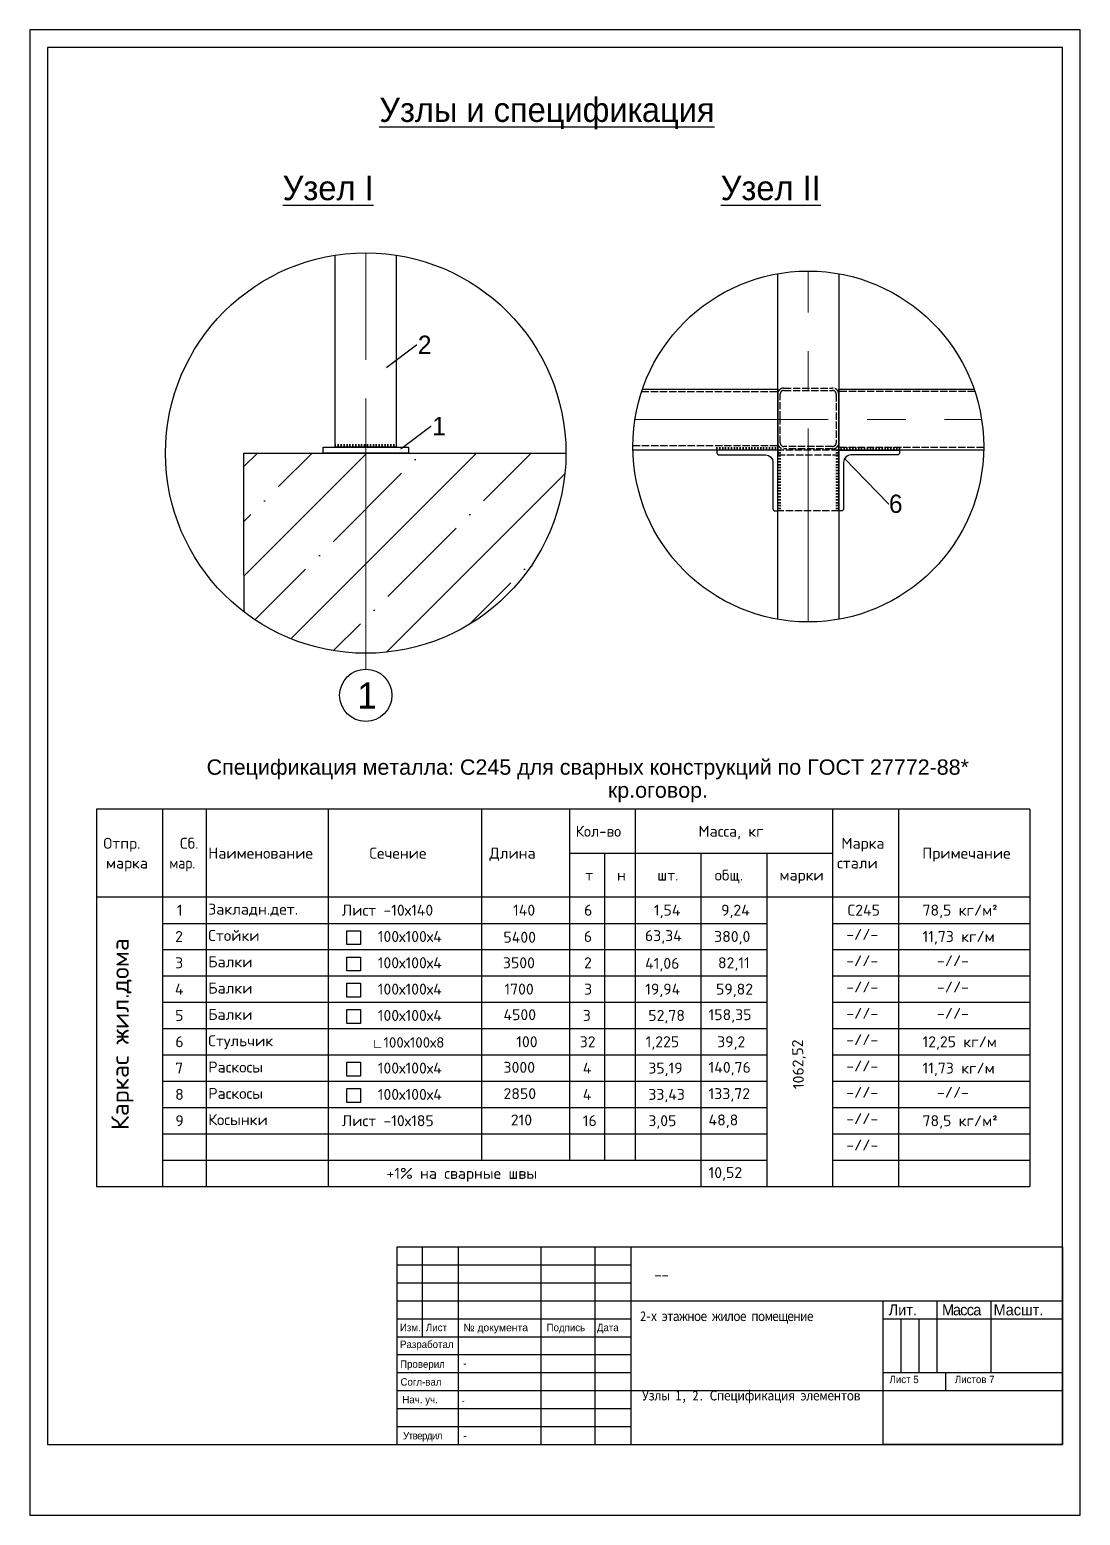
# Model space of a CAD drawing. Header units: millimetres. Extents: x 436607 to 472555, y -237992 to -212524.
# Drawn here: x 445716 to 454338, y -237992 to -225800 of the extents above; entities that cross this region are included whole.
import ezdxf
from ezdxf import colors
from ezdxf.entities.mleader import LeaderData, LeaderLine
from ezdxf.math import Vec2, Vec3

# ---------------------------------------------------------------- set-up
doc = ezdxf.new("R2010")
doc.units = ezdxf.units.MM
doc.header["$LTSCALE"] = 50
for name, pattern in [('ACAD_ISO02W100', [15, 12, -3]), ('осевая', [50.8, 31.75, -6.35, 6.35, -6.35]), ('штриховая', [19.05, 12.7, -6.35])]:
    doc.linetypes.add(name, pattern=pattern)
doc.layers.add('Штрава', color=131, linetype='Continuous')
doc.styles.add('GOST 2.304', font='isocpeui.ttf')
doc.styles.add('SS', font='Gulim.ttf')

# ---------------------------------------------------------------- blocks, each defined once
blk = doc.blocks.new('Рамка А3 (Г)')
at = {"color": 8}
blk.add_lwpolyline([(0, 0), (420, 0), (420, 297), (0, 297)], close=True, dxfattribs=at)
at = {"color": 5}
blk.add_lwpolyline([(20, 5), (415, 5), (415, 292), (20, 292)], close=True, dxfattribs=at)

msp = doc.modelspace()

# ---------------------------------------------------------------- hatches: boundary and pattern name
h = msp.add_hatch()
h.set_pattern_fill('ANSI35', color=256, scale=100)
h.set_pattern_definition([(45, (-1743988.2, 869517.9), (-449.0128, 449.0128), []), (45, (-1743539.2, 869517.9), (-449.0128, 449.0128), [793.75, -158.75, 0, -158.75])])
h.paths.add_polyline_path([(450116.679, -229274.537), (448473.786, -229274.537), (448473.786, -230917.43, 0.414213562)], flags=17)
h.paths.add_polyline_path([(448473.786, -229274.537), (448123.786, -229274.537), (447473.786, -229274.537), (447473.786, -230274.537), (447473.786, -230578.031, 0.165075153), (448473.786, -230917.43)])

# ---------------------------------------------------------------- linework, layer by layer
at = {"color": 1, "linetype": 'осевая', "lineweight": 5}
for p, q in [((448473.786, -231048.018), (448473.786, -227631.645)), ((452105.082, -230660.059), (452105.082, -227780.673)), ((448473.786, -230407), (448473.786, -228945.959)), ((450682.41, -228999.643), (453527.755, -228999.643))]:
    msp.add_line(p, q, dxfattribs=at)
at = {"linetype": 'ACAD_ISO02W100', "ltscale": 0.1}
for p, q in [((450737.762, -228769.643), (451855.082, -228769.643)), ((453472.402, -228769.643), (452355.082, -228769.643)), ((450665.42, -229211.089), (451855.082, -229211.089)), ((453544.745, -229229.643), (452355.082, -229229.643))]:
    msp.add_line(p, q, dxfattribs=at)
for p, q in [((446264.714, -232198.001), (446264.714, -235294.001)), ((453924.714, -232198.001), (446264.714, -232198.001)), ((446804.714, -232198.001), (446804.714, -235294.001)), ((447164.714, -232198.001), (447164.714, -235294.001)), ((448164.364, -232198.001), (448164.364, -235294.001)), ((449424.714, -232198.001), (449424.714, -235078.001)), ((450144.714, -232198.001), (450144.714, -235078.001)), ((450684.714, -232198.001), (450684.714, -235078.001)), ((452304.714, -232198.001), (452304.714, -235294.001)), ((452844.714, -232198.001), (452844.714, -235294.001)), ((453924.714, -232198.001), (453924.714, -235294.001)), ((450432.714, -232558.001), (450432.714, -235078.001)), ((451224.714, -232558.001), (451224.714, -235294.001)), ((451764.714, -232558.001), (451764.714, -235294.001)), ((453924.714, -232918.001), (446264.714, -232918.001)), ((446804.714, -233134.001), (451764.714, -233134.001)), ((452304.714, -233134.001), (453924.714, -233134.001)), ((446804.714, -233350.001), (451764.714, -233350.001)), ((452304.714, -233350.001), (453924.714, -233350.001)), ((446804.714, -233566.001), (451764.714, -233566.001)), ((452304.714, -233566.001), (453924.714, -233566.001)), ((446804.714, -233782.001), (451764.714, -233782.001)), ((452304.714, -233782.001), (453924.714, -233782.001)), ((446804.714, -233998.001), (451764.714, -233998.001)), ((452304.714, -233998.001), (453924.714, -233998.001)), ((446804.714, -234214.001), (451764.714, -234214.001)), ((452304.714, -234214.001), (453924.714, -234214.001)), ((446804.714, -234430.001), (451764.714, -234430.001)), ((452304.714, -234430.001), (453924.714, -234430.001)), ((446804.714, -234646.001), (451764.714, -234646.001)), ((452304.714, -234646.001), (453924.714, -234646.001)), ((446804.714, -234862.001), (451764.714, -234862.001)), ((452304.714, -234862.001), (453924.714, -234862.001)), ((446804.714, -235078.001), (451764.714, -235078.001)), ((452304.714, -235078.001), (453924.714, -235078.001)), ((446264.714, -235294.001), (453924.714, -235294.001)), ((448732.584, -237411.811), (448732.584, -235788.569)), ((448732.584, -235788.569), (454192.579, -235788.569)), ((448939.178, -236526.406), (448939.178, -235788.569)), ((449234.313, -237411.811), (449234.313, -235788.569)), ((449913.123, -237411.811), (449913.123, -235788.569)), ((450355.826, -237411.811), (450355.826, -235788.569)), ((450650.961, -237411.811), (450650.961, -235788.569)), ((454192.579, -235788.569), (454192.579, -237411.811)), ((448732.584, -235936.137), (450650.961, -235936.137)), ((448732.584, -236083.704), (450650.961, -236083.704)), ((448732.584, -236231.271), (454192.579, -236231.271)), ((448732.584, -236231.271), (454192.579, -236231.271)), ((452716.904, -236231.271), (452716.904, -237411.811)), ((453159.607, -236231.271), (453159.607, -236821.541)), ((453602.309, -236231.271), (453602.309, -236821.541)), ((448732.584, -236378.839), (450650.961, -236378.839)), ((452716.904, -236378.839), (454192.579, -236378.839)), ((452864.472, -236378.839), (452864.472, -236821.541)), ((453012.039, -236378.839), (453012.039, -236821.541)), ((448732.584, -236526.406), (450650.961, -236526.406)), ((448732.584, -236526.406), (450650.961, -236526.406)), ((448732.584, -236673.974), (450650.961, -236673.974)), ((448732.584, -236673.974), (450650.961, -236673.974)), ((448732.584, -236821.541), (450650.961, -236821.541)), ((452716.904, -236821.541), (454192.579, -236821.541)), ((453232.357, -236821.541), (453232.357, -236969.109)), ((448732.584, -236969.109), (454192.579, -236969.109)), ((448732.584, -237116.676), (450650.961, -237116.676)), ((448732.584, -237116.676), (450650.961, -237116.676)), ((448732.584, -237264.243), (450650.961, -237264.243))]:
    msp.add_line(p, q)
at = {"lineweight": 30}
for points in [[(448473.786, -229224.537), (448223.786, -229224.537), (448223.786, -227650.778)], [(448723.786, -227650.778), (448723.786, -229224.537), (448473.786, -229224.537)], [(451855.082, -230638.186), (451855.082, -227802.545)], [(452355.082, -227802.545), (452355.082, -230638.186)], [(450744.518, -228749.643), (451855.082, -228749.643), (451855.082, -229249.643), (450665.687, -229249.643)], [(452355.082, -229249.643), (452355.082, -228749.643), (453465.647, -228749.643)], [(447473.786, -230274.537), (447473.786, -229274.537), (450116.679, -229274.537)], [(448473.786, -229224.537), (448823.786, -229224.537), (448823.786, -229274.537), (448123.786, -229274.537), (448123.786, -229224.537), (448473.786, -229224.537)], [(453544.477, -229249.643), (452355.082, -229249.643)], [(447473.786, -230274.537), (447473.786, -230578.031)]]:
    msp.add_lwpolyline(points, dxfattribs=at)
at = {"linetype": 'ACAD_ISO02W100', "ltscale": 0.1}
for points in [[(451855.082, -228990.366), (451855.082, -228790.366, -0.414213562), (451905.082, -228740.366), (452305.082, -228740.366, -0.414213562), (452355.082, -228790.366), (452355.082, -229190.366, -0.414213562), (452305.082, -229240.366), (451905.082, -229240.366, -0.414213562), (451855.082, -229190.366), (451855.082, -228990.366)], [(451875.082, -228990.366), (451875.082, -228990.366), (451875.082, -228790.366, -0.414213562), (451905.082, -228760.366), (452305.082, -228760.366, -0.414213562), (452335.082, -228790.366), (452335.082, -229190.366, -0.414213562), (452305.082, -229220.366), (451905.082, -229220.366, -0.414213562), (451875.082, -229190.366), (451875.082, -228990.366)]]:
    msp.add_lwpolyline(points, format="xyb", dxfattribs=at)
at = {"ltscale": 0.1}
for points in [[(448535.786, -229200.537), (448535.786, -229224.537), (448511.786, -229224.537), (448511.786, -229200.537), (448511.786, -229224.537), (448487.786, -229224.537), (448487.786, -229200.537), (448487.786, -229224.537), (448463.786, -229224.537), (448463.786, -229200.537), (448463.786, -229224.537), (448439.786, -229224.537), (448439.786, -229200.537), (448439.786, -229224.537), (448415.786, -229224.537), (448415.786, -229200.537), (448415.786, -229224.537), (448391.786, -229224.537), (448391.786, -229200.537), (448391.786, -229224.537), (448367.786, -229224.537), (448367.786, -229200.537), (448367.786, -229224.537), (448343.786, -229224.537), (448343.786, -229200.537), (448343.786, -229224.537), (448319.786, -229224.537), (448319.786, -229200.537), (448319.786, -229224.537), (448295.786, -229224.537), (448295.786, -229200.537), (448295.786, -229224.537), (448271.786, -229224.537), (448271.786, -229200.537), (448271.786, -229224.537), (448247.786, -229224.537), (448247.786, -229200.537), (448247.786, -229224.537), (448223.786, -229224.537), (448223.786, -229200.537), (448223.786, -229224.537)], [(448723.786, -229224.537), (448703.786, -229224.537), (448703.786, -229200.537), (448703.786, -229224.537), (448679.786, -229224.537), (448679.786, -229200.537), (448679.786, -229224.537), (448655.786, -229224.537), (448655.786, -229200.537), (448655.786, -229224.537), (448631.786, -229224.537), (448631.786, -229200.537), (448631.786, -229224.537), (448607.786, -229224.537), (448607.786, -229200.537), (448607.786, -229224.537), (448583.786, -229224.537), (448583.786, -229200.537), (448583.786, -229224.537), (448559.786, -229224.537), (448559.786, -229200.537), (448559.786, -229224.537), (448535.786, -229224.537), (448535.786, -229200.537), (448535.786, -229224.537)], [(451667.082, -229225.643), (451667.082, -229249.643), (451643.082, -229249.643), (451643.082, -229225.643), (451643.082, -229249.643), (451619.082, -229249.643), (451619.082, -229225.643), (451619.082, -229249.643), (451595.082, -229249.643), (451595.082, -229225.643), (451595.082, -229249.643), (451571.082, -229249.643), (451571.082, -229225.643), (451571.082, -229249.643), (451547.082, -229249.643), (451547.082, -229225.643), (451547.082, -229249.643), (451523.082, -229249.643), (451523.082, -229225.643), (451523.082, -229249.643), (451499.082, -229249.643), (451499.082, -229225.643), (451499.082, -229249.643), (451475.082, -229249.643), (451475.082, -229225.643), (451475.082, -229249.643), (451451.082, -229249.643), (451451.082, -229225.643), (451451.082, -229249.643), (451427.082, -229249.643), (451427.082, -229225.643), (451427.082, -229249.643), (451403.082, -229249.643), (451403.082, -229225.643), (451403.082, -229249.643), (451379.082, -229249.643), (451379.082, -229225.643), (451379.082, -229249.643), (451355.082, -229249.643), (451355.082, -229225.643), (451355.082, -229249.643)], [(451855.082, -229249.643), (451835.082, -229249.643), (451835.082, -229225.643), (451835.082, -229249.643), (451811.082, -229249.643), (451811.082, -229225.643), (451811.082, -229249.643), (451787.082, -229249.643), (451787.082, -229225.643), (451787.082, -229249.643), (451763.082, -229249.643), (451763.082, -229225.643), (451763.082, -229249.643), (451739.082, -229249.643), (451739.082, -229225.643), (451739.082, -229249.643), (451715.082, -229249.643), (451715.082, -229225.643), (451715.082, -229249.643), (451691.082, -229249.643), (451691.082, -229225.643), (451691.082, -229249.643), (451667.082, -229249.643), (451667.082, -229225.643), (451667.082, -229249.643)], [(451879.082, -229561.643), (451855.082, -229561.643), (451855.082, -229537.643), (451879.082, -229537.643), (451855.082, -229537.643), (451855.082, -229513.643), (451879.082, -229513.643), (451855.082, -229513.643), (451855.082, -229489.643), (451879.082, -229489.643), (451855.082, -229489.643), (451855.082, -229465.643), (451879.082, -229465.643), (451855.082, -229465.643), (451855.082, -229441.643), (451879.082, -229441.643), (451855.082, -229441.643), (451855.082, -229417.643), (451879.082, -229417.643), (451855.082, -229417.643), (451855.082, -229393.643), (451879.082, -229393.643), (451855.082, -229393.643), (451855.082, -229369.643), (451879.082, -229369.643), (451855.082, -229369.643), (451855.082, -229345.643), (451879.082, -229345.643), (451855.082, -229345.643), (451855.082, -229321.643), (451879.082, -229321.643), (451855.082, -229321.643), (451855.082, -229297.643), (451879.082, -229297.643), (451855.082, -229297.643), (451855.082, -229273.643), (451879.082, -229273.643), (451855.082, -229273.643), (451855.082, -229249.643), (451879.082, -229249.643), (451855.082, -229249.643)], [(452331.082, -229561.643), (452355.082, -229561.643), (452355.082, -229537.643), (452331.082, -229537.643), (452355.082, -229537.643), (452355.082, -229513.643), (452331.082, -229513.643), (452355.082, -229513.643), (452355.082, -229489.643), (452331.082, -229489.643), (452355.082, -229489.643), (452355.082, -229465.643), (452331.082, -229465.643), (452355.082, -229465.643), (452355.082, -229441.643), (452331.082, -229441.643), (452355.082, -229441.643), (452355.082, -229417.643), (452331.082, -229417.643), (452355.082, -229417.643), (452355.082, -229393.643), (452331.082, -229393.643), (452355.082, -229393.643), (452355.082, -229369.643), (452331.082, -229369.643), (452355.082, -229369.643), (452355.082, -229345.643), (452331.082, -229345.643), (452355.082, -229345.643), (452355.082, -229321.643), (452331.082, -229321.643), (452355.082, -229321.643), (452355.082, -229297.643), (452331.082, -229297.643), (452355.082, -229297.643), (452355.082, -229273.643), (452331.082, -229273.643), (452355.082, -229273.643), (452355.082, -229249.643), (452331.082, -229249.643), (452355.082, -229249.643)], [(452355.082, -229249.643), (452375.082, -229249.643), (452375.082, -229225.643), (452375.082, -229249.643), (452399.082, -229249.643), (452399.082, -229225.643), (452399.082, -229249.643), (452423.082, -229249.643), (452423.082, -229225.643), (452423.082, -229249.643), (452447.082, -229249.643), (452447.082, -229225.643), (452447.082, -229249.643), (452471.082, -229249.643), (452471.082, -229225.643), (452471.082, -229249.643), (452495.082, -229249.643), (452495.082, -229225.643), (452495.082, -229249.643), (452519.082, -229249.643), (452519.082, -229225.643), (452519.082, -229249.643), (452543.082, -229249.643), (452543.082, -229225.643), (452543.082, -229249.643)], [(452543.082, -229225.643), (452543.082, -229249.643), (452567.082, -229249.643), (452567.082, -229225.643), (452567.082, -229249.643), (452591.082, -229249.643), (452591.082, -229225.643), (452591.082, -229249.643), (452615.082, -229249.643), (452615.082, -229225.643), (452615.082, -229249.643), (452639.082, -229249.643), (452639.082, -229225.643), (452639.082, -229249.643), (452663.082, -229249.643), (452663.082, -229225.643), (452663.082, -229249.643), (452687.082, -229249.643), (452687.082, -229225.643), (452687.082, -229249.643), (452711.082, -229249.643), (452711.082, -229225.643), (452711.082, -229249.643), (452735.082, -229249.643), (452735.082, -229225.643), (452735.082, -229249.643), (452759.082, -229249.643), (452759.082, -229225.643), (452759.082, -229249.643), (452783.082, -229249.643), (452783.082, -229225.643), (452783.082, -229249.643), (452807.082, -229249.643), (452807.082, -229225.643), (452807.082, -229249.643), (452831.082, -229249.643), (452831.082, -229225.643), (452831.082, -229249.643), (452855.082, -229249.643), (452855.082, -229225.643), (452855.082, -229249.643)], [(451855.082, -229749.643), (451855.082, -229729.643), (451879.082, -229729.643), (451855.082, -229729.643), (451855.082, -229705.643), (451879.082, -229705.643), (451855.082, -229705.643), (451855.082, -229681.643), (451879.082, -229681.643), (451855.082, -229681.643), (451855.082, -229657.643), (451879.082, -229657.643), (451855.082, -229657.643), (451855.082, -229633.643), (451879.082, -229633.643), (451855.082, -229633.643), (451855.082, -229609.643), (451879.082, -229609.643), (451855.082, -229609.643), (451855.082, -229585.643), (451879.082, -229585.643), (451855.082, -229585.643), (451855.082, -229561.643), (451879.082, -229561.643), (451855.082, -229561.643)], [(452355.082, -229749.643), (452355.082, -229729.643), (452331.082, -229729.643), (452355.082, -229729.643), (452355.082, -229705.643), (452331.082, -229705.643), (452355.082, -229705.643), (452355.082, -229681.643), (452331.082, -229681.643), (452355.082, -229681.643), (452355.082, -229657.643), (452331.082, -229657.643), (452355.082, -229657.643), (452355.082, -229633.643), (452331.082, -229633.643), (452355.082, -229633.643), (452355.082, -229609.643), (452331.082, -229609.643), (452355.082, -229609.643), (452355.082, -229585.643), (452331.082, -229585.643), (452355.082, -229585.643), (452355.082, -229561.643), (452331.082, -229561.643), (452355.082, -229561.643)]]:
    msp.add_lwpolyline(points, dxfattribs=at)
at = {"lineweight": 30}
for points in [[(451855.082, -229249.643), (451355.082, -229249.643), (451355.082, -229269.643, 0.414213562), (451375.082, -229289.643), (451755.082, -229289.643, -0.414213562), (451815.082, -229349.643), (451815.082, -229729.643, 0.414213562), (451835.082, -229749.643), (451855.082, -229749.643), (451855.082, -229249.643)], [(452355.082, -229249.643), (452855.082, -229249.643), (452855.082, -229269.643, -0.414213562), (452835.082, -229289.643), (452455.082, -229289.643, 0.414213562), (452395.082, -229349.643), (452395.082, -229729.643, -0.414213562), (452375.082, -229749.643), (452355.082, -229749.643), (452355.082, -229249.643)]]:
    msp.add_lwpolyline(points, format="xyb", dxfattribs=at)
at = {"linetype": 'ACAD_ISO02W100', "ltscale": 0.1}
msp.add_lwpolyline([(452355.082, -229249.643), (451855.082, -229249.643), (451855.082, -229289.643), (452355.082, -229289.643), (452355.082, -229749.643), (451855.082, -229749.643), (451855.082, -229289.643)], dxfattribs=at)
at = {"linetype": 'Continuous', "ltscale": 10, "extrusion": (0, 1, 0), "elevation": -232558.001}
msp.add_lwpolyline([(-450144.714, 0), (-452304.714, 0)], dxfattribs=at)
at = {"linetype": 'Continuous', "ltscale": 10, "extrusion": (1, 0, 0), "elevation": 450432.714}
msp.add_lwpolyline([(-232558.001, 0), (-235078.001, 0)], dxfattribs=at)
for points in [[(448317.85, -233194.318), (448431.234, -233194.318), (448431.234, -233307.703), (448317.85, -233307.703)], [(448317.85, -233410.318), (448431.234, -233410.318), (448431.234, -233523.703), (448317.85, -233523.703)], [(448317.85, -233626.318), (448431.234, -233626.318), (448431.234, -233739.703), (448317.85, -233739.703)], [(448317.85, -233842.318), (448431.234, -233842.318), (448431.234, -233955.703), (448317.85, -233955.703)], [(448317.85, -234274.318), (448431.234, -234274.318), (448431.234, -234387.703), (448317.85, -234387.703)], [(448317.85, -234490.318), (448431.234, -234490.318), (448431.234, -234603.703), (448317.85, -234603.703)]]:
    msp.add_lwpolyline(points, close=True)
for centre, radius in [((448473.786, -229274.537), 1642.892), ((452105.082, -229220.366), 1439.693), ((448473.786, -231262.393), 214.375)]:
    msp.add_circle(centre, radius)
at = {"layer": 'Штрава', "color": 1, "lineweight": -2}
msp.add_lwpolyline([(454192.579, -236969.109), (454192.579, -237411.811), (452716.904, -237411.811)], dxfattribs=at)

# ---------------------------------------------------------------- block references
at = {"xscale": 29.03040000000619, "yscale": 29.030399999996, "zscale": 29.0304, "rotation": 90}
msp.add_blockref('Рамка А3 (Г)', (454337.731, -237992.419), dxfattribs=at)

# ---------------------------------------------------------------- texts
at = {"attachment_point": 1}
for s, insert, char_height, width in [('{\\LУзлы и спецификация}', (448584.682, -226356.558), 200, 3773.01426), ('{\\LУзел I}', (447791.782, -226998.75), 200, 1150.38911), ('{\\LУзел II}', (451386.962, -226998.75), 200, 1283.55795), ('{\\fSimSun|b0|i0|c204|p2;__}', (450842.328, -235927.289), 87.5, 3476.38102), ('{\\fSimSun|b0|i0|c204|p2;\\W0.9;\\T0.9;2-х этажное жилое помещение}', (450725.42, -236317.561), 80.5, 1948.55157), ('{\\fSimSun|b0|i0|c204|p2;\\W0.9;\\T0.95;Узлы 1, 2. Спецификация элементов}', (450740.625, -236969.109), 80.5, 2065.94388)]:
    msp.add_mtext(s, dxfattribs=dict(at, insert=insert, char_height=char_height, width=width))
at = {"linetype": 'штриховая', "insert": (448384.023, -231156.721), "char_height": 214.375, "width": 182.77993, "attachment_point": 1}
msp.add_mtext('{\\W0.259642; }1', dxfattribs=at)
at = {"linetype": 'Continuous', "ltscale": 10, "attachment_point": 1, "style": 'GOST 2.304'}
for s, insert, char_height, width in [('{\\fArial|b0|i0|c204|p34;Спецификация\\fArial|b0|i0|c0|p34; \\fArial|b0|i0|c204|p34;металла\\fArial|b0|i0|c0|p34;: \\fArial|b0|i0|c204|p34;С\\fArial|b0|i0|c0|p34;245 \\fArial|b0|i0|c204|p34;для\\fArial|b0|i0|c0|p34; \\fArial|b0|i0|c204|p34;сварных\\fArial|b0|i0|c0|p34; \\fArial|b0|i0|c204|p34;конструкций\\fArial|b0|i0|c0|p34; \\fArial|b0|i0|c204|p34;по\\fArial|b0|i0|c0|p34; \\fArial|b0|i0|c204|p34;ГОСТ\\fArial|b0|i0|c0|p34; 27772-88*}', (447167.584, -231788.501), 126, 6575.72497), ('{\\fArial|b0|i0|c204|p34;кр.оговор\\fArial|b0|i0|c0|p34;.}', (450460.614, -231977.501), 126, 1733.0993), ('\\Fsimplex.shx;\\W0.9513513514;\\T1.0000000000;\\o\\lКол-во', (450195.895, -232333.001), 90, 583.04247), ('\\Fsimplex.shx;\\W1.0000000000;\\T1.0000000000;\\o\\lМасса, кг', (451203.235, -232333.001), 90, 771.42857), ('\\Fsimplex.shx;\\W1.0000000000;\\T1.0000000000;\\o\\lОтпр.', (446319.628, -232432.001), 90, 484.28571), ('\\Fsimplex.shx;\\W1.0000000000;\\T1.0000000000;\\o\\lСб.', (446948.956, -232432.001), 90, 274.28571), ('{\\Fsimplex|c204;Наименование}', (447180.657, -232513.001), 90, 655.71429), ('\\Fsimplex.shx;\\W1.0000000000;\\T1.0000000000;\\o\\lСечение', (448503.128, -232513.001), 90, 655.71429), ('{\\Fsimplex|c204;Длина}', (449488.521, -232513.001), 90, 608.57143), ('\\Fsimplex.shx;\\W1.0000000000;\\T1.0000000000;\\o\\lМарка', (452376.61, -232432.001), 90, 510), ('\\Fsimplex.shx;\\W1.0000000000;\\T1.0000000000;\\o\\lПримечание', (453040.36, -232513.001), 90, 921.42857), ('\\Fsimplex.shx;\\W1.0000000000;\\T1.0000000000;\\o\\lмарка', (446341.11, -232594.001), 90, 501.42857), ('\\Fsimplex.shx;\\W0.8807339450;\\T1.0000000000;\\o\\lмар.', (446861.789, -232594.001), 90, 317.06422), ('\\Fsimplex.shx;\\W1.0000000000;\\T1.0000000000;\\o\\lстали', (452341.628, -232594.001), 90, 531.42857), ('\\Fsimplex.shx;\\W1.0000000000;\\T1.0000000000;\\o\\lт', (450274.521, -232693.001), 90, 214.28571), ('\\Fsimplex.shx;\\W1.0000000000;\\T1.0000000000;\\o\\lн', (450535.521, -232693.001), 90, 175.71429), ('\\Fsimplex.shx;\\W1.0000000000;\\T1.0000000000;\\o\\lшт.', (450866.271, -232693.001), 90, 342.85714), ('\\Fsimplex.shx;\\W1.0000000000;\\T1.0000000000;\\o\\lобщ.', (451336.414, -232693.001), 90, 390), ('\\Fsimplex.shx;\\W1.0000000000;\\T1.0000000000;\\o\\lмарки', (451868.646, -232693.001), 90, 501.42857), ('{\\Fsimplex|c204;\\W1.3783; \\W1;1}', (446840.979, -232981.001), 90, 245.90198), ('{\\Fsimplex|c204;Закладн.дет.}', (447180.657, -232972.634), 90, 994.33494), ('{\\Fsimplex|c204;Лист -10х140}', (448276.71, -232981.001), 90, 1104.04286), ('{\\Fsimplex|c204; 140}', (449622.714, -232981.001), 90, 497.14286), ('{\\Fsimplex|c204;6}', (450265.089, -232981.001), 90, 132.85714), ('{\\Fsimplex|c204;1,54}', (450838.49, -232981.001), 90, 432.85714), ('{\\Fsimplex|c204;9,24}', (451389.934, -232981.001), 90, 432.85714), ('{\\Fsimplex|c204;С245}', (452427.835, -232981.001), 90, 415.71429), ('{\\Fsimplex|c204;78,5 кг/м²}', (453042.714, -232981.001), 90, 774.89183), ('{\\Fsimplex|c204;\\W1.1415; \\W1;2}', (446840.979, -233197.001), 90, 245.90198), ('{\\Fsimplex|c204;Стойки}', (447180.657, -233188.634), 90, 994.33494), ('{\\Fsimplex|c204;100х100х4}', (448571.964, -233197.001), 90, 735.55256), ('{\\Fsimplex|c204;5400}', (449603.54, -233203.246), 90, 342.85714), ('{\\Fsimplex|c204;6}', (450263.3, -233197.001), 90, 171.42857), ('{\\Fsimplex|c204;63\\Fsimplex|c0;,\\Fsimplex|c204;34}', (450764.83, -233190.202), 90, 385.71429), ('{\\Fsimplex|c204;380,0}', (451332.714, -233197.001), 90, 432.85714), ('\\Fsimplex.shx;\\W1.0000000000;\\T1.0000000000;\\o\\l-//-', (452417.214, -233179.859), 90, 488.57143), ('{\\Fsimplex|c204;11,73 кг/м}', (453042.714, -233197.001), 90, 774.89183), ('{\\Fsimplex|c204;\\W1.1415; \\W1;3}', (446840.979, -233413.001), 90, 245.90198), ('{\\Fsimplex|c204;Балки}', (447180.657, -233404.634), 90, 994.33494), ('{\\Fsimplex|c204;100х100х4}', (448571.964, -233413.001), 90, 735.55256), ('{\\Fsimplex|c204;3500}', (449599.327, -233413.001), 90, 338.57143), ('{\\Fsimplex|c204;2}', (450265.089, -233413.001), 90, 132.85714), ('{\\Fsimplex|c204;41,06}', (450766.343, -233417.559), 90, 372.85714), ('{\\Fsimplex|c204;82,11}', (451364.214, -233413.001), 90, 372.85714), ('\\Fsimplex.shx;\\W1.0000000000;\\T1.0000000000;\\o\\l-//-', (452417.214, -233395.859), 90, 488.57143), ('\\Fsimplex.shx;\\W1.0000000000;\\T1.0000000000;\\o\\l-//-', (453161.666, -233395.859), 90, 488.57143), ('\\Fsimplex.shx;\\W1.0000000000;\\T1.0000000000;\\o\\l-//-', (452417.214, -233611.859), 90, 488.57143), ('\\Fsimplex.shx;\\W1.0000000000;\\T1.0000000000;\\o\\l-//-', (453161.666, -233611.859), 90, 488.57143), ('{\\Fsimplex|c204;\\W1.1152; \\W1;4}', (446840.979, -233629.001), 90, 245.90198), ('{\\Fsimplex|c204;Балки}', (447180.657, -233620.634), 90, 994.33494), ('{\\Fsimplex|c204;100х100х4}', (448571.964, -233629.001), 90, 735.55256), ('{\\Fsimplex|c204;1700}', (449611.274, -233629.001), 90, 342.85714), ('{\\Fsimplex|c204;3}', (450265.484, -233629.001), 90, 175.71429), ('{\\Fsimplex|c204;19,94}', (450767.121, -233629.001), 90, 364.28571), ('{\\Fsimplex|c204;59,82}', (451348.124, -233629.001), 90, 364.28571), ('{\\Fsimplex|c204;\\W1.1415; \\W1;5}', (446840.979, -233845.001), 90, 245.90198), ('{\\Fsimplex|c204;Балки}', (447180.657, -233836.634), 90, 994.33494), ('{\\Fsimplex|c204;100х100х4}', (448571.964, -233845.001), 90, 735.55256), ('{\\Fsimplex|c204;4500}', (449604.193, -233838.853), 90, 342.85714), ('{\\Fsimplex|c204;3}', (450254.964, -233845.001), 90, 167.14286), ('{\\Fsimplex|c204;52,78}', (450792.358, -233845.001), 90, 300), ('{\\Fsimplex|c204;158,35}', (451286.864, -233838.825), 90, 385.71429), ('\\Fsimplex.shx;\\W1.0000000000;\\T1.0000000000;\\o\\l-//-', (452417.214, -233827.859), 90, 488.57143), ('\\Fsimplex.shx;\\W1.0000000000;\\T1.0000000000;\\o\\l-//-', (453161.666, -233827.859), 90, 488.57143), ('{\\Fsimplex|c204;\\W1.1678; \\W1;6}', (446840.979, -234061.001), 90, 245.90198), ('{\\Fsimplex|c204;Стульчик}', (447180.657, -234052.634), 90, 994.33494), ('{\\fArial|b0|i1|c204|p34;\\H0.83333x;∟\\Fsimplex|c204;\\H1.2x;\\C7;100х100х8}', (448521.677, -234068.651), 85.5, 762.16908), ('{\\Fsimplex|c204;100}', (449708.529, -234061.001), 90, 342.85714), ('{\\Fsimplex|c204;32}', (450229.575, -234061.001), 90, 175.71429), ('{\\Fsimplex|c204;1,225}', (450770.558, -234061.001), 90, 304.28571), ('{\\Fsimplex|c204;39,2}', (451357.464, -234061.001), 90, 381.42857), ('\\Fsimplex.shx;\\W1.0000000000;\\T1.0000000000;\\o\\l-//-', (452417.214, -234043.859), 90, 488.57143), ('{\\Fsimplex|c204;12,25 кг/м}', (453042.714, -234061.001), 90, 774.89183), ('{\\Fsimplex|c204;\\W1.1415; \\W1;7}', (446840.979, -234277.001), 90, 245.90198), ('{\\Fsimplex|c204;Раскосы}', (447180.657, -234268.634), 90, 994.33494), ('{\\Fsimplex|c204;100х100х4}', (448571.964, -234277.001), 90, 735.55256), ('{\\Fsimplex|c204;3000}', (449604.193, -234270.853), 90, 342.85714), ('{\\Fsimplex|c204;4}', (450254.964, -234277.001), 90, 167.14286), ('{\\Fsimplex|c204;35,19}', (450792.358, -234277.001), 90, 300), ('{\\Fsimplex|c204;140,76}', (451286.864, -234270.825), 90, 385.71429), ('\\Fsimplex.shx;\\W1.0000000000;\\T1.0000000000;\\o\\l-//-', (452417.214, -234259.859), 90, 488.57143), ('{\\Fsimplex|c204;11,73 кг/м}', (453042.714, -234277.001), 90, 774.89183), ('{\\Fsimplex|c204;\\W1.1415; \\W1;8}', (446840.979, -234493.001), 90, 245.90198), ('{\\Fsimplex|c204;Раскосы}', (447180.657, -234484.634), 90, 994.33494), ('{\\Fsimplex|c204;100х100х4}', (448571.964, -234493.001), 90, 735.55256), ('{\\Fsimplex|c204;2850}', (449604.193, -234486.853), 90, 342.85714), ('{\\Fsimplex|c204;4}', (450254.964, -234493.001), 90, 167.14286), ('{\\Fsimplex|c204;33,43}', (450792.358, -234493.001), 90, 300), ('{\\Fsimplex|c204;133,72}', (451286.864, -234486.825), 90, 385.71429), ('\\Fsimplex.shx;\\W1.0000000000;\\T1.0000000000;\\o\\l-//-', (452417.214, -234475.859), 90, 488.57143), ('\\Fsimplex.shx;\\W1.0000000000;\\T1.0000000000;\\o\\l-//-', (453161.666, -234475.859), 90, 488.57143), ('{\\Fsimplex|c204;\\W1.1678; \\W1;9}', (446840.979, -234709.001), 90, 245.90198), ('{\\Fsimplex|c204;Косынки}', (447180.657, -234700.634), 90, 994.33494), ('{\\Fsimplex|c204;Лист -10х185}', (448276.71, -234709.001), 90, 1104.04286), ('{\\Fsimplex|c204; 210}', (449604.193, -234702.853), 90, 342.85714), ('{\\Fsimplex|c204;16}', (450254.964, -234709.001), 90, 167.14286), ('{\\Fsimplex|c204;3,05}', (450792.358, -234709.001), 90, 300), ('{\\Fsimplex|c204;48,8}', (451286.864, -234702.825), 90, 385.71429), ('\\Fsimplex.shx;\\W1.0000000000;\\T1.0000000000;\\o\\l-//-', (452417.214, -234691.859), 90, 488.57143), ('{\\Fsimplex|c204;78,5 кг/м²}', (453042.714, -234709.001), 90, 774.89183), ('\\Fsimplex.shx;\\W1.0000000000;\\T1.0000000000;\\o\\l-//-', (452417.214, -234907.859), 90, 488.57143), ('\\Fsimplex.shx;\\W1.0000000000;\\T1.0000000000;\\o\\l+1% на сварные швы', (448643.964, -235141.001), 90, 1650), ('{\\Fsimplex|c204;10,52}', (451286.864, -235134.825), 90, 385.71429)]:
    msp.add_mtext(s, dxfattribs=dict(at, insert=insert, char_height=char_height, width=width))
for s, insert, char_height, width, rotation in [('{\\Fsimplex|c204;Каркас жил.дома}', (446384.966, -234831.592), 144, 1894.4722, 90), ('{\\Fsimplex|c204;1062,52}', (451980.633, -234495.685), 90, 385.71429, 91.3339917)]:
    msp.add_mtext(s, dxfattribs=dict(at, insert=insert, char_height=char_height, width=width, rotation=rotation))
at = {"attachment_point": 1, "style": 'SS'}
for s, insert, char_height, width in [('{\\H1.5x;Лит.}', (452765.323, -236260.501), 60.81075, 346.62043), ('{\\H1.5x;\\T0.9;Масса}', (453202.693, -236260.501), 60.81075, 346.62043), ('{\\H1.5x;Масшт.}', (453626.118, -236260.501), 60.81075, 346.62043), ('Изм.', (448753.973, -236420.79), 60.8108, 346.62043), ('Лист', (448967.419, -236420.79), 60.8108, 346.62043), ('{\\fArial|b0|i0|c204|p34;№ документа}', (449275.229, -236420.79), 60.81075, 623.91817), ('Подпись ', (449957.842, -236420.79), 60.8108, 346.62043), ('Дата', (450370.509, -236420.79), 60.8108, 346.62043), ('Разработал', (448754.665, -236559.145), 60.8108, 346.62043), ('Проверил', (448755.354, -236721.434), 60.8108, 346.62043), ('-', (449273.737, -236714.742), 60.811, 716.35064), ('Согл-вал', (448758.459, -236867.345), 60.8108, 346.62043), ('{\\fGulim|b0|i0|c129|p50;Лист }5{\\fGulim|b0|i0|c129|p50; }', (452771.969, -236846.965), 60.81075, 346.62043), ('{\\fGulim|b0|i0|c129|p50;Листов }7', (453308.459, -236846.965), 60.81075, 778.43012), ('Нач. уч.', (448774.062, -237012.441), 60.8108, 346.62043), ('{\\T0.85;-}', (449260.096, -237019.27), 60.8108, 678.29025), ('{\\T0.9;Утвердил}', (448779.192, -237308.75), 60.81075, 346.62043), ('{\\T0.85;-}', (449274.78, -237308.75), 60.8108, 667.41591)]:
    msp.add_mtext(s, dxfattribs=dict(at, insert=insert, char_height=char_height, width=width))

# ---------------------------------------------------------------- leaders
ml = msp.add_multileader_mtext('Standard')
ml.set_content('2', color=256)
ml.set_leader_properties()
ml.build(insert=Vec2(0, 0))
ml.multileader.update_dxf_attribs({"text_right_attachment_type": 6, "dogleg_length": 0.36, "arrow_head_size": 20})
ctx = ml.context
ctx.base_point, ctx.char_height, ctx.arrow_head_size, ctx.landing_gap_size, ctx.plane_origin = Vec3(448891.652, -228385.504), 150, 20, 10, Vec3(448631.612, -228580.544)
ctx.right_attachment = 6
notes = []
notes.append((ctx, [(0, (1, 1, 0), (448889.852, -228385.504), (1, 0), 1.8, [(0, [(448631.612, -228580.544)], 0, [])])]))
ctx.mtext.insert, ctx.mtext.flow_direction = Vec3(448901.652, -228310.504), 5
ml = msp.add_multileader_mtext('Standard')
ml.set_content('1', color=256)
ml.set_leader_properties()
ml.build(insert=Vec2(0, 0))
ml.multileader.update_dxf_attribs({"text_right_attachment_type": 6, "dogleg_length": 0.36, "arrow_head_size": 20})
ctx = ml.context
ctx.base_point, ctx.char_height, ctx.arrow_head_size, ctx.landing_gap_size, ctx.plane_origin = Vec3(449009.267, -229052.537), 150, 20, 10, Vec3(448749.228, -229247.577)
ctx.right_attachment = 6
notes.append((ctx, [(0, (1, 1, 0), (449007.467, -229052.537), (1, 0), 1.8, [(0, [(448749.228, -229247.577)], 0, [])])]))
ctx.mtext.insert, ctx.mtext.flow_direction = Vec3(449019.267, -228977.537), 5
ml = msp.add_multileader_mtext('Standard')
ml.set_content('6', color=256)
ml.set_leader_properties()
ml.build(insert=Vec2(0, 0))
ml.multileader.update_dxf_attribs({"text_right_attachment_type": 6, "dogleg_length": 0.36})
ctx = ml.context
ctx.base_point, ctx.char_height, ctx.plane_origin = Vec3(452765.461, -229690.247), 150, Vec3(452307.622, -229787.528)
ctx.right_attachment = 6
notes.append((ctx, [(0, (1, 1, 0), (452765.101, -229690.247), (1, 0), 0.36, [(0, [(452397.885, -229313.475)], 0, [])])]))
ctx.mtext.insert, ctx.mtext.flow_direction = Vec3(452767.461, -229615.247), 5
for ctx, leaders in notes:
    for number, flags, end, landing, length, lines in leaders:
        leader = LeaderData()
        leader.index, (leader.has_last_leader_line, leader.has_dogleg_vector, leader.attachment_direction) = number, flags
        leader.last_leader_point, leader.dogleg_vector, leader.dogleg_length = Vec3(end), Vec3(landing), length
        for number, points, colour, breaks in lines:
            line = LeaderLine()
            line.index, line.vertices, line.color, line.breaks = number, Vec3.list(points), colors.encode_raw_color(colour), breaks
            leader.lines.append(line)
        ctx.leaders.append(leader)

doc.saveas('drawing.dxf')
